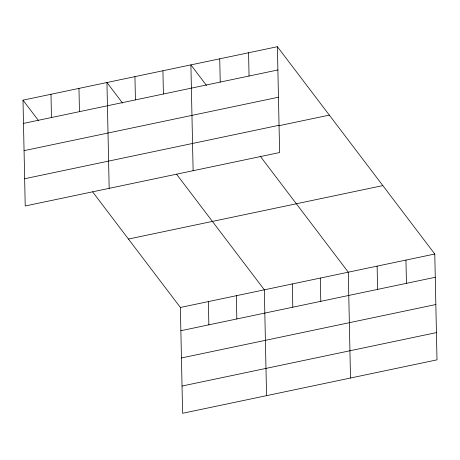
<?xml version="1.0" encoding="UTF-8"?>
<svg xmlns="http://www.w3.org/2000/svg" width="460" height="460" viewBox="0 0 460 460"><rect width="100%" height="100%" fill="white"/><g stroke="black" fill="none" stroke-linecap="round" stroke-linejoin="round"><path stroke-width="0.69" d="M277.397 46.707L279.617 152.536L25.219 205.982L23 100.153L277.397 46.707L434.78 254.018L437 359.846L182.603 413.293L180.383 307.464L92.632 191.872M23.489 123.406L277.886 69.966M24.058 150.656L278.455 97.215M24.644 178.733L279.042 125.287M278.702 125.758L329.337 115.121M128.449 239.05L382.846 185.604M180.383 307.464L434.78 254.018M180.872 330.717L435.269 277.271M181.441 357.966L435.838 304.52M182.033 386.038L436.431 332.597M206.482 85.405L190.9 64.883L193.119 170.712M260.101 156.032L348.289 272.188L350.503 378.016M122.532 103.04L106.95 82.518L109.169 188.347M176.583 174.236L264.339 289.823L266.553 395.652M23 100.153L38.582 120.675M405.95 260.072L406.439 283.331M377.119 266.133L377.608 289.386M320.304 278.07L320.792 301.323M292.318 283.946L292.807 307.199M248.567 52.768L249.055 76.021M236.354 295.705L236.842 318.958M219.736 58.822L220.219 82.076M208.368 301.582L208.857 324.835M162.92 70.76L163.403 94.012M134.935 76.636L135.424 99.895M78.965 88.395L79.453 111.648M50.985 94.277L51.468 117.53"/></g></svg>
